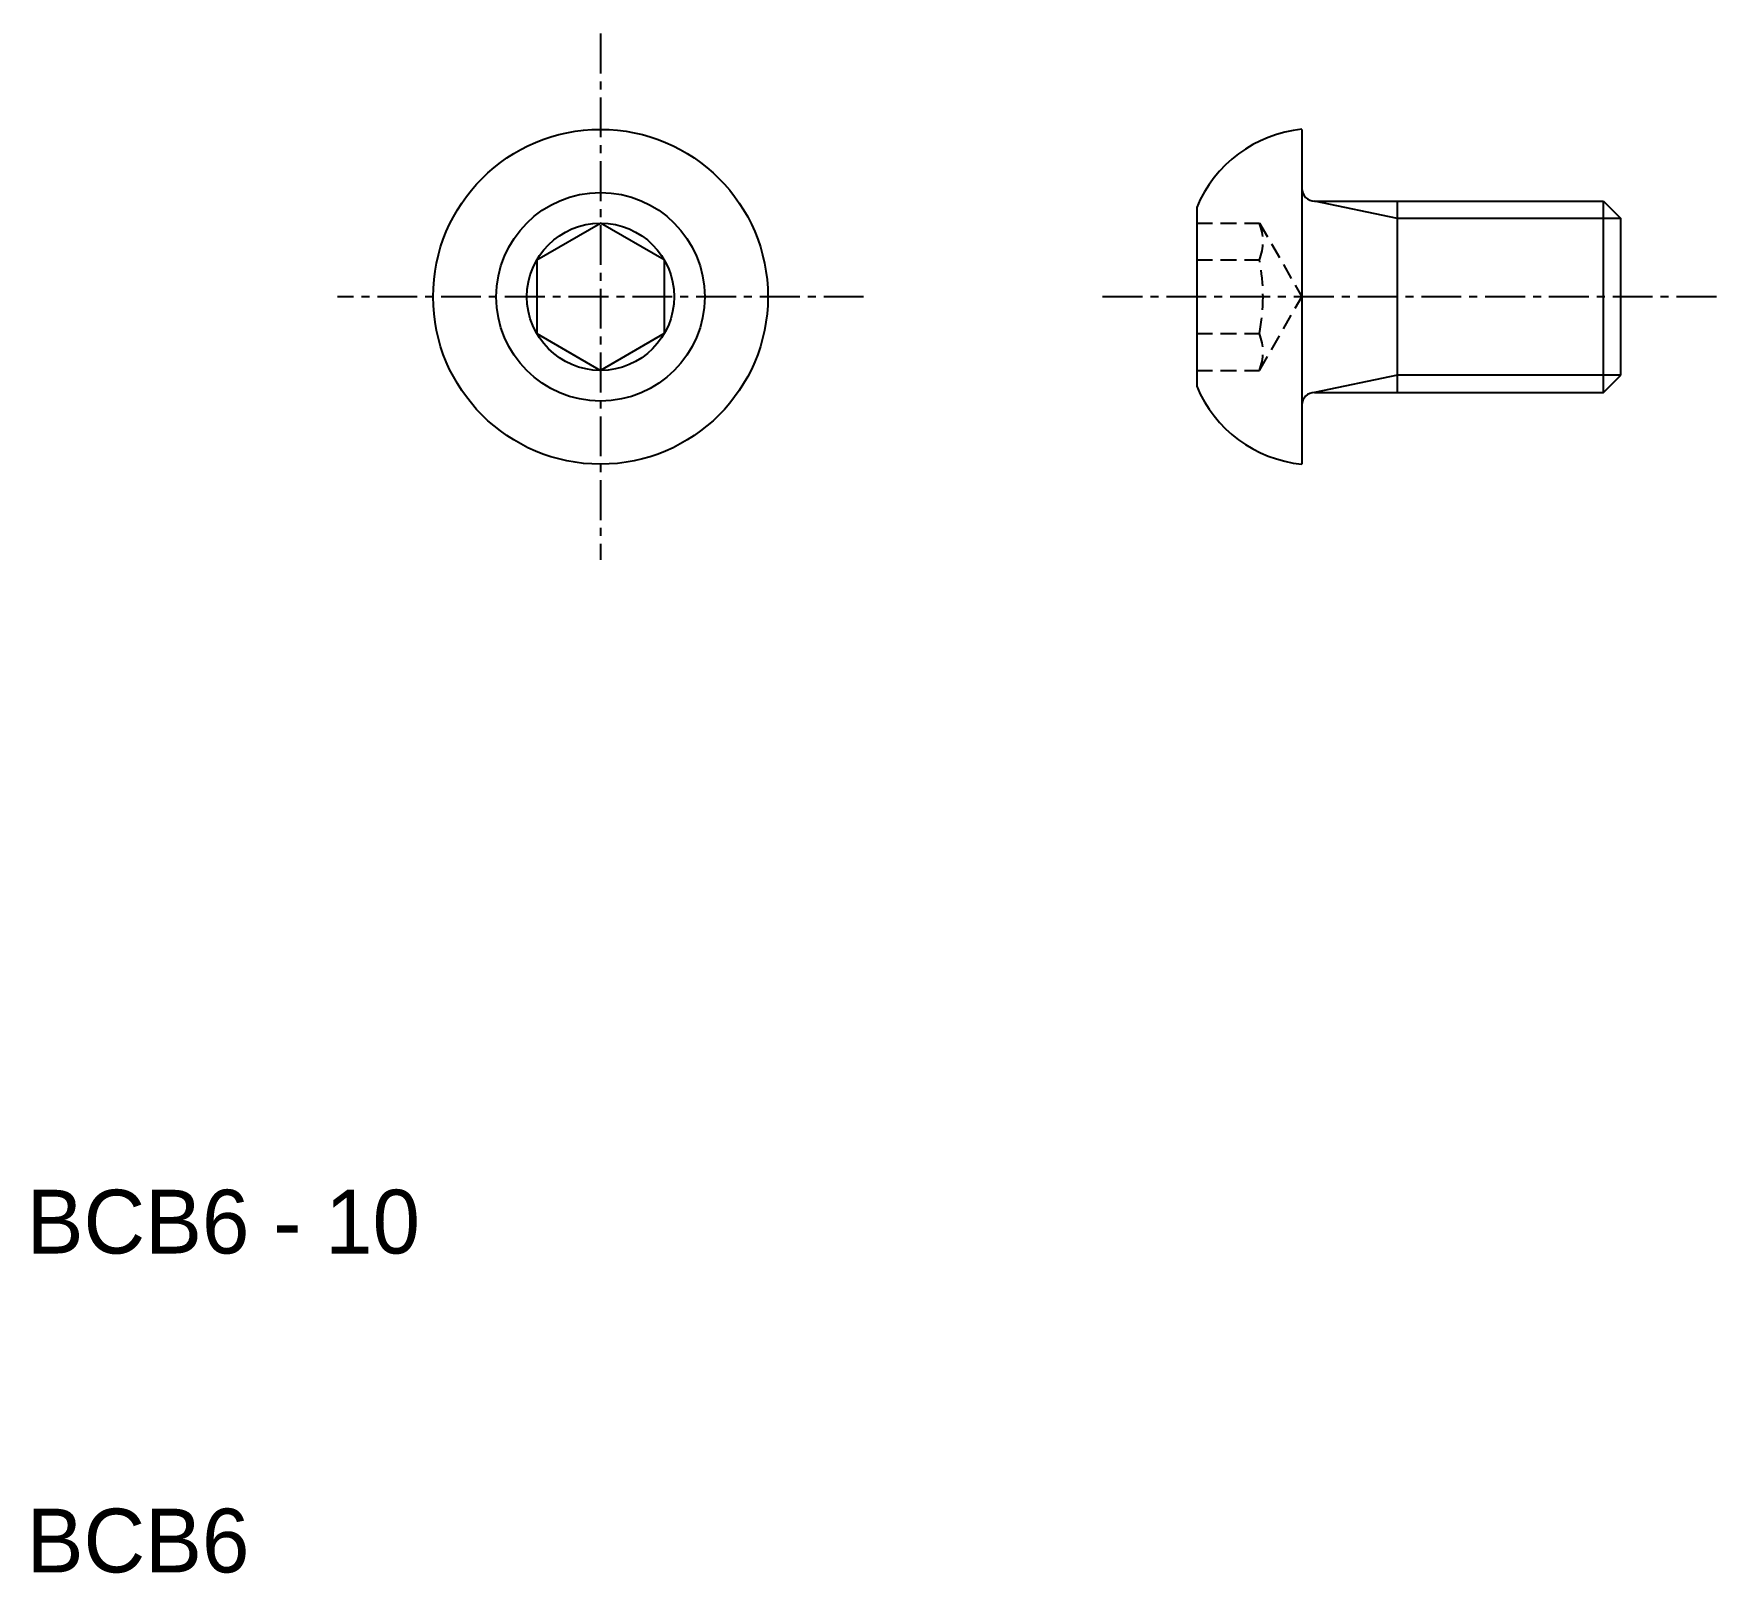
# Model space of a CAD drawing. Extents: x 10.2 to 63, y 10 to 58.2.
import ezdxf

# ---------------------------------------------------------------- set-up
doc = ezdxf.new("R2010")
doc.units = 0
doc.linetypes.add('CENTER', pattern=[2, 1.25, -0.25, 0.25, -0.25])
doc.linetypes.add('DASHED', pattern=[0.75, 0.5, -0.25])
doc.layers.get('0').update_dxf_attribs({"linetype": 'CONTINUOUS'})
doc.layers.add('CENTER', color=1, linetype='CENTER')

msp = doc.modelspace()

# ---------------------------------------------------------------- linework, layer by layer
at = {"color": 7, "linetype": 'CONTINUOUS'}
for p, q in [((50, 55.25), (50, 53.4)), ((50, 53.4), (50, 46.6)), ((46.7, 52.8), (46.7, 47.2)), ((50.4, 53), (59.458, 53)), ((53, 47), (53, 53)), ((59.458, 47), (59.458, 53)), ((59.458, 53), (60, 52.458)), ((26, 51.155), (28, 52.309)), ((30, 51.155), (28, 52.309)), ((60, 47.541), (60, 52.458)), ((26, 51.155), (26, 48.845)), ((30, 51.155), (30, 48.845)), ((26, 48.845), (28, 47.691)), ((30, 48.845), (28, 47.691)), ((59.458, 47), (60, 47.541)), ((50.4, 47), (59.458, 47)), ((50, 46.6), (50, 44.75))]:
    msp.add_line(p, q, dxfattribs=at)
at = {"color": 3, "linetype": 'CONTINUOUS'}
for p, q in [((53, 52.458), (50.4, 53)), ((60, 52.458), (53, 52.458)), ((53, 47.541), (50.4, 47)), ((60, 47.541), (53, 47.541))]:
    msp.add_line(p, q, dxfattribs=at)
at = {"color": 3, "linetype": 'DASHED'}
for p, q in [((46.7, 52.309), (48.668, 52.309)), ((48.668, 52.309), (50.001, 50)), ((46.7, 51.155), (48.668, 51.155)), ((48.668, 47.691), (50.001, 50)), ((46.7, 48.845), (48.668, 48.845)), ((46.7, 47.691), (48.668, 47.691))]:
    msp.add_line(p, q, dxfattribs=at)
at = {"color": 7, "linetype": 'CONTINUOUS'}
for radius in [5.25, 3.27, 2.309]:
    msp.add_circle((28, 50), radius, dxfattribs=at)
for centre, radius, start, end in [((50.396, 51.27), 4, 95.6767, 157.5054), ((50.4, 53.4), 0.4, 180, 270), ((50.396, 48.73), 4, 202.4946, 264.3233), ((50.4, 46.6), 0.4, 90, 180)]:
    msp.add_arc(centre, radius, start, end, dxfattribs=at)
at = {"color": 3, "linetype": 'DASHED'}
for centre, radius, start, end in [((47.238, 51.732), 1.542, 338.0126, 21.9874), ((42.78, 50), 6, 348.9042, 11.0958), ((47.238, 48.268), 1.542, 338.0126, 21.9874)]:
    msp.add_arc(centre, radius, start, end, dxfattribs=at)
at = {"layer": 'CENTER', "color": 1, "linetype": 'CENTER'}
for p, q in [((28, 58.25), (28, 41.75)), ((36.25, 50), (19.75, 50)), ((63, 50), (43.7, 50))]:
    msp.add_line(p, q, dxfattribs=at)

# ---------------------------------------------------------------- texts
at = {"color": 7, "linetype": 'CONTINUOUS'}
for s, p in [('BCB6 - 10', (10, 20)), ('BCB6', (10, 10))]:
    msp.add_text(s, height=2, dxfattribs=at).set_placement(p)

doc.saveas('drawing.dxf')
